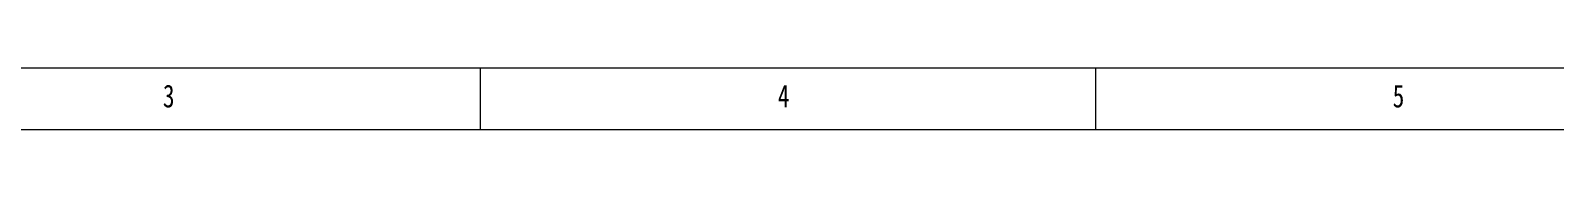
# Paper-space layout '시트1-KOR' of a CAD drawing. Header units: millimetres. Extents: x 5 to 415, y 5 to 292.
# Drawn here: x 123.4 to 247.3, y 287 to 292 of the extents above; entities that cross this region are included whole.
import ezdxf

# ---------------------------------------------------------------- set-up
doc = ezdxf.new("R2010")
doc.units = ezdxf.units.MM
doc.styles.add('SLDTEXTSTYLE1', font='TXT', dxfattribs={"width": 0.75})

psp = doc.layouts.new('시트1-KOR')

# ---------------------------------------------------------------- linework, layer by layer
at = {"color": 7, "linetype": 'Continuous', "lineweight": 18}
for p, q in [((415, 292), (5, 292)), ((160, 287), (160, 292)), ((210, 292), (210, 287)), ((410.25, 287), (10, 287))]:
    psp.add_line(p, q, dxfattribs=at)

# ---------------------------------------------------------------- texts
at = {"color": 7, "linetype": 'Continuous', "lineweight": 0, "char_height": 1.852, "attachment_point": 1, "style": 'SLDTEXTSTYLE1'}
for s, insert in [('3', (134.167, 290.668)), ('4', (184.167, 290.668)), ('5', (234.167, 290.668))]:
    psp.add_mtext(s, dxfattribs=dict(at, insert=insert))

doc.saveas('drawing.dxf')
